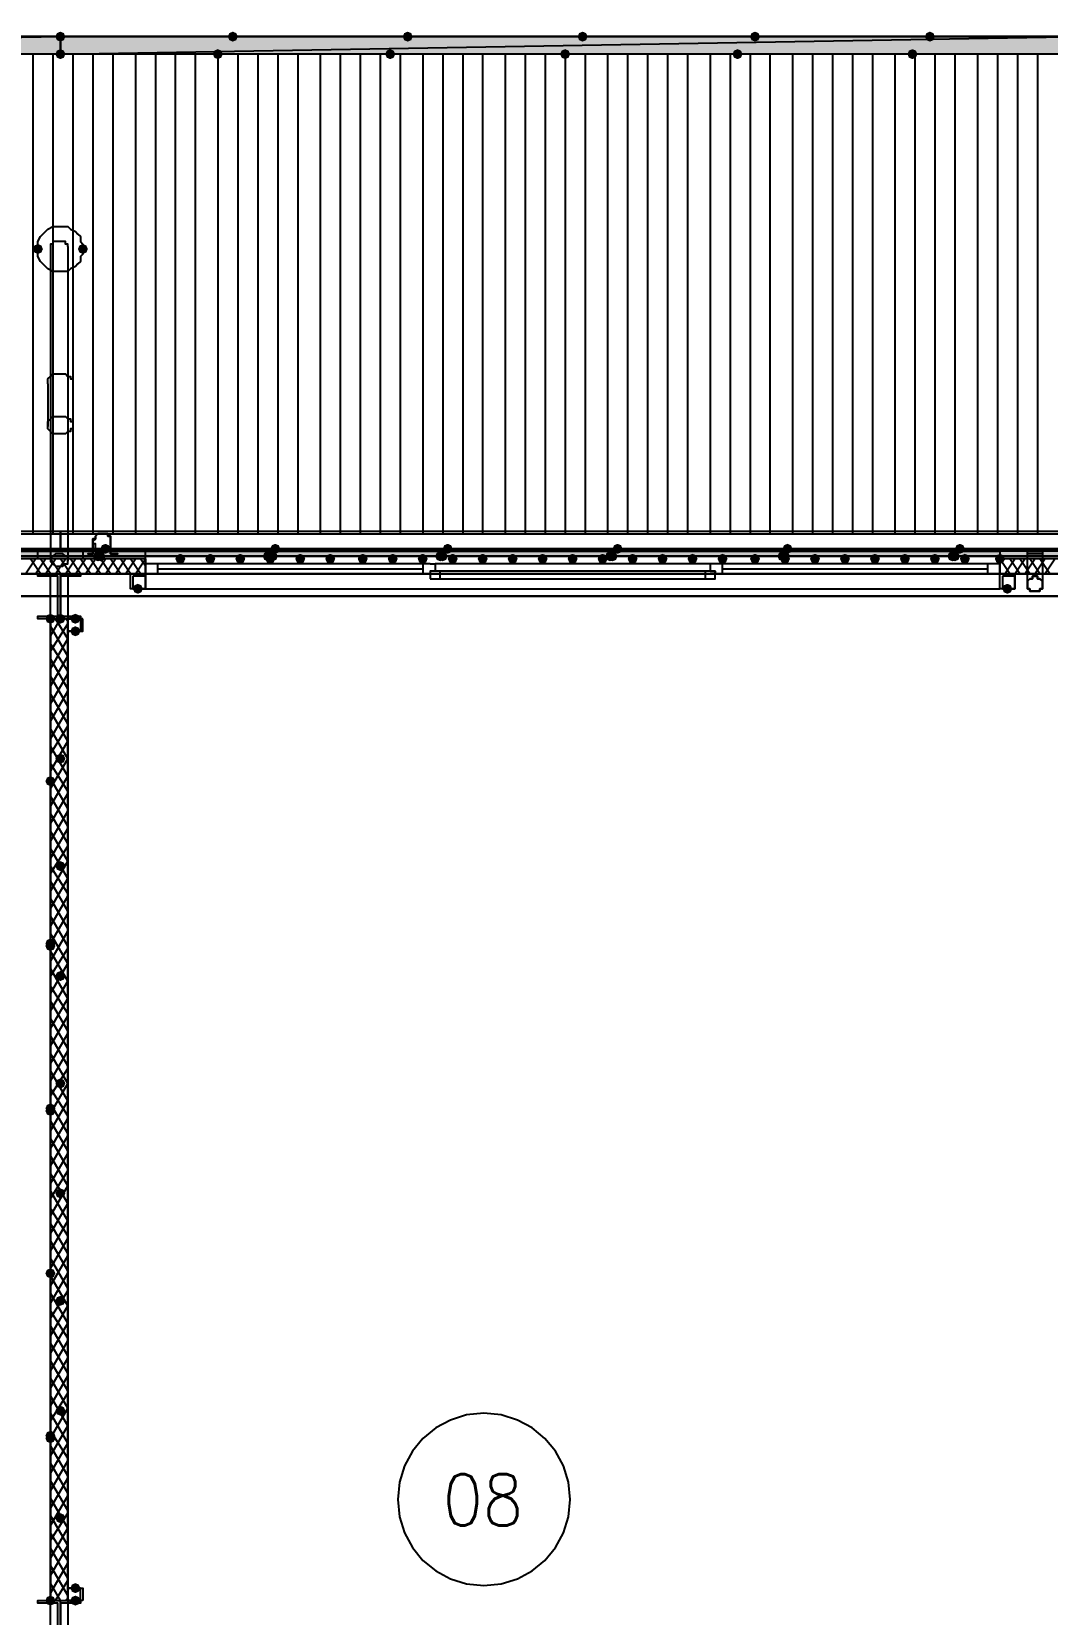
# Model space of a CAD drawing. Header units: millimetres. Extents: x 0 to 420, y 0 to 297.
# Drawn here: x 276.58 to 293.79, y 203.18 to 230 of the extents above; entities that cross this region are included whole.
import ezdxf

# ---------------------------------------------------------------- set-up
doc = ezdxf.new("R2010")
doc.units = ezdxf.units.MM
doc.layers.get('0').update_dxf_attribs({"linetype": 'CONTINUOUS'})
doc.styles.get("Standard").update_dxf_attribs({"font": 'STANDARD'})

msp = doc.modelspace()

# ---------------------------------------------------------------- hatches: boundary and pattern name
at = {"true_color": 0x000007}
h = msp.add_hatch(color=0, dxfattribs=at)
h.paths.add_polyline_path([(277.071667, 229.616), (259.672667, 229.616), (277.071667, 229.912333)], flags=0)
h.paths.add_polyline_path([(259.672667, 229.616), (277.071667, 229.912333), (259.672667, 229.912333)], flags=0)
at = {"true_color": 0x0000fe}
for points in [[(277.156333, 229.912333), (277.131463, 229.852537), (277.071667, 229.827667), (277.011871, 229.852537), (276.987, 229.912333), (277.011871, 229.972129), (277.071667, 229.997), (277.131462, 229.972129)], [(280.077333, 229.912333), (280.052462, 229.852537), (279.992667, 229.827667), (279.932871, 229.852537), (279.908, 229.912333), (279.932871, 229.972129), (279.992667, 229.997), (280.052462, 229.972129)], [(283.040667, 229.912333), (283.015796, 229.852537), (282.956, 229.827667), (282.896204, 229.852537), (282.871333, 229.912333), (282.896204, 229.972129), (282.956, 229.997), (283.015796, 229.972129)], [(286.004, 229.912333), (285.979129, 229.852537), (285.919333, 229.827667), (285.859537, 229.852537), (285.834667, 229.912333), (285.859537, 229.972129), (285.919333, 229.997), (285.979129, 229.972129)], [(288.925, 229.912333), (288.900129, 229.852537), (288.840333, 229.827667), (288.780538, 229.852537), (288.755667, 229.912333), (288.780537, 229.972129), (288.840333, 229.997), (288.900129, 229.972129)], [(291.888333, 229.912333), (291.863462, 229.852537), (291.803667, 229.827667), (291.743871, 229.852537), (291.719, 229.912333), (291.743871, 229.972129), (291.803667, 229.997), (291.863462, 229.972129)], [(277.156333, 229.616), (277.131463, 229.556204), (277.071667, 229.531333), (277.011871, 229.556204), (276.987, 229.616), (277.011871, 229.675796), (277.071667, 229.700667), (277.131462, 229.675796)], [(279.823333, 229.616), (279.798463, 229.556204), (279.738667, 229.531333), (279.678871, 229.556204), (279.654, 229.616), (279.678871, 229.675796), (279.738667, 229.700667), (279.798462, 229.675796)], [(282.744333, 229.616), (282.719462, 229.556204), (282.659667, 229.531333), (282.599871, 229.556204), (282.575, 229.616), (282.599871, 229.675796), (282.659667, 229.700667), (282.719462, 229.675796)], [(285.707667, 229.616), (285.682796, 229.556204), (285.623, 229.531333), (285.563204, 229.556204), (285.538333, 229.616), (285.563204, 229.675796), (285.623, 229.700667), (285.682796, 229.675796)], [(288.628667, 229.616), (288.603796, 229.556204), (288.544, 229.531333), (288.484204, 229.556204), (288.459333, 229.616), (288.484204, 229.675796), (288.544, 229.700667), (288.603796, 229.675796)], [(291.592, 229.616), (291.567129, 229.556204), (291.507333, 229.531333), (291.447538, 229.556204), (291.422667, 229.616), (291.447537, 229.675796), (291.507333, 229.700667), (291.567129, 229.675796)], [(277.918333, 221.234), (277.893462, 221.174204), (277.833667, 221.149333), (277.773871, 221.174204), (277.749, 221.234), (277.773871, 221.293796), (277.833667, 221.318667), (277.893462, 221.293796)], [(280.797, 221.234), (280.772129, 221.174204), (280.712333, 221.149333), (280.652537, 221.174204), (280.627667, 221.234), (280.652537, 221.293796), (280.712333, 221.318667), (280.772129, 221.293796)], [(283.718, 221.234), (283.693129, 221.174204), (283.633333, 221.149333), (283.573538, 221.174204), (283.548667, 221.234), (283.573537, 221.293796), (283.633333, 221.318667), (283.693129, 221.293796)], [(286.596667, 221.234), (286.571796, 221.174204), (286.512, 221.149333), (286.452204, 221.174204), (286.427333, 221.234), (286.452204, 221.293796), (286.512, 221.318667), (286.571796, 221.293796)], [(289.475333, 221.234), (289.450462, 221.174204), (289.390667, 221.149333), (289.330871, 221.174204), (289.306, 221.234), (289.330871, 221.293796), (289.390667, 221.318667), (289.450462, 221.293796)], [(292.396333, 221.234), (292.371463, 221.174204), (292.311667, 221.149333), (292.251871, 221.174204), (292.227, 221.234), (292.251871, 221.293796), (292.311667, 221.318667), (292.371462, 221.293796)], [(277.791333, 221.107), (277.766462, 221.047204), (277.706667, 221.022333), (277.646871, 221.047204), (277.622, 221.107), (277.646871, 221.166796), (277.706667, 221.191667), (277.766462, 221.166796)], [(277.833667, 221.107), (277.808796, 221.047204), (277.749, 221.022333), (277.689204, 221.047204), (277.664333, 221.107), (277.689204, 221.166796), (277.749, 221.191667), (277.808796, 221.166796)], [(277.833667, 221.107), (277.808796, 221.047204), (277.749, 221.022333), (277.689204, 221.047204), (277.664333, 221.107), (277.689204, 221.166796), (277.749, 221.191667), (277.808796, 221.166796)], [(280.67, 221.107), (280.645129, 221.047204), (280.585333, 221.022333), (280.525538, 221.047204), (280.500667, 221.107), (280.525537, 221.166796), (280.585333, 221.191667), (280.645129, 221.166796)], [(280.712333, 221.107), (280.687462, 221.047204), (280.627667, 221.022333), (280.567871, 221.047204), (280.543, 221.107), (280.567871, 221.166796), (280.627667, 221.191667), (280.687462, 221.166796)], [(280.754667, 221.107), (280.729796, 221.047204), (280.67, 221.022333), (280.610204, 221.047204), (280.585333, 221.107), (280.610204, 221.166796), (280.67, 221.191667), (280.729796, 221.166796)], [(283.591, 221.107), (283.566129, 221.047204), (283.506333, 221.022333), (283.446537, 221.047204), (283.421667, 221.107), (283.446537, 221.166796), (283.506333, 221.191667), (283.566129, 221.166796)], [(283.633333, 221.107), (283.608462, 221.047204), (283.548667, 221.022333), (283.488871, 221.047204), (283.464, 221.107), (283.488871, 221.166796), (283.548667, 221.191667), (283.608462, 221.166796)], [(283.633333, 221.107), (283.608462, 221.047204), (283.548667, 221.022333), (283.488871, 221.047204), (283.464, 221.107), (283.488871, 221.166796), (283.548667, 221.191667), (283.608462, 221.166796)], [(286.469667, 221.107), (286.444796, 221.047204), (286.385, 221.022333), (286.325204, 221.047204), (286.300333, 221.107), (286.325204, 221.166796), (286.385, 221.191667), (286.444796, 221.166796)], [(286.512, 221.107), (286.487129, 221.047204), (286.427333, 221.022333), (286.367538, 221.047204), (286.342667, 221.107), (286.367537, 221.166796), (286.427333, 221.191667), (286.487129, 221.166796)], [(286.512, 221.107), (286.487129, 221.047204), (286.427333, 221.022333), (286.367538, 221.047204), (286.342667, 221.107), (286.367537, 221.166796), (286.427333, 221.191667), (286.487129, 221.166796)], [(289.390667, 221.107), (289.365796, 221.047204), (289.306, 221.022333), (289.246204, 221.047204), (289.221333, 221.107), (289.246204, 221.166796), (289.306, 221.191667), (289.365796, 221.166796)], [(289.433, 221.107), (289.408129, 221.047204), (289.348333, 221.022333), (289.288537, 221.047204), (289.263667, 221.107), (289.288537, 221.166796), (289.348333, 221.191667), (289.408129, 221.166796)], [(289.433, 221.107), (289.408129, 221.047204), (289.348333, 221.022333), (289.288537, 221.047204), (289.263667, 221.107), (289.288537, 221.166796), (289.348333, 221.191667), (289.408129, 221.166796)], [(292.269333, 221.107), (292.244462, 221.047204), (292.184667, 221.022333), (292.124871, 221.047204), (292.1, 221.107), (292.124871, 221.166796), (292.184667, 221.191667), (292.244462, 221.166796)], [(292.311667, 221.107), (292.286796, 221.047204), (292.227, 221.022333), (292.167204, 221.047204), (292.142333, 221.107), (292.167204, 221.166796), (292.227, 221.191667), (292.286796, 221.166796)], [(292.311667, 221.107), (292.286796, 221.047204), (292.227, 221.022333), (292.167204, 221.047204), (292.142333, 221.107), (292.167204, 221.166796), (292.227, 221.191667), (292.286796, 221.166796)], [(276.987, 220.048667), (276.962129, 219.988871), (276.902333, 219.964), (276.842538, 219.988871), (276.817667, 220.048667), (276.842537, 220.108462), (276.902333, 220.133333), (276.962129, 220.108463)], [(276.987, 217.297), (276.962129, 217.237204), (276.902333, 217.212333), (276.842538, 217.237204), (276.817667, 217.297), (276.842537, 217.356796), (276.902333, 217.381667), (276.962129, 217.356796)], [(276.987, 217.297), (276.962129, 217.237204), (276.902333, 217.212333), (276.842538, 217.237204), (276.817667, 217.297), (276.842537, 217.356796), (276.902333, 217.381667), (276.962129, 217.356796)], [(276.987, 214.545333), (276.962129, 214.485537), (276.902333, 214.460667), (276.842538, 214.485537), (276.817667, 214.545333), (276.842537, 214.605129), (276.902333, 214.63), (276.962129, 214.605129)], [(276.987, 214.503), (276.962129, 214.443204), (276.902333, 214.418333), (276.842538, 214.443204), (276.817667, 214.503), (276.842537, 214.562796), (276.902333, 214.587667), (276.962129, 214.562796)], [(276.987, 211.751333), (276.962129, 211.691537), (276.902333, 211.666667), (276.842538, 211.691537), (276.817667, 211.751333), (276.842537, 211.811129), (276.902333, 211.836), (276.962129, 211.811129)], [(276.987, 211.709), (276.962129, 211.649204), (276.902333, 211.624333), (276.842538, 211.649204), (276.817667, 211.709), (276.842537, 211.768796), (276.902333, 211.793667), (276.962129, 211.768796)], [(276.987, 208.957333), (276.962129, 208.897537), (276.902333, 208.872667), (276.842538, 208.897537), (276.817667, 208.957333), (276.842537, 209.017129), (276.902333, 209.042), (276.962129, 209.017129)], [(276.987, 208.957333), (276.962129, 208.897537), (276.902333, 208.872667), (276.842538, 208.897537), (276.817667, 208.957333), (276.842537, 209.017129), (276.902333, 209.042), (276.962129, 209.017129)], [(276.987, 206.205667), (276.962129, 206.145871), (276.902333, 206.121), (276.842538, 206.145871), (276.817667, 206.205667), (276.842537, 206.265462), (276.902333, 206.290333), (276.962129, 206.265463)], [(276.987, 206.163333), (276.962129, 206.103537), (276.902333, 206.078667), (276.842538, 206.103537), (276.817667, 206.163333), (276.842537, 206.223129), (276.902333, 206.248), (276.962129, 206.223129)], [(276.987, 203.411667), (276.962129, 203.351871), (276.902333, 203.327), (276.842538, 203.351871), (276.817667, 203.411667), (276.842537, 203.471462), (276.902333, 203.496333), (276.962129, 203.471463)], [(276.987, 203.411667), (276.962129, 203.351871), (276.902333, 203.327), (276.842538, 203.351871), (276.817667, 203.411667), (276.842537, 203.471462), (276.902333, 203.496333), (276.962129, 203.471463)]]:
    msp.add_hatch(color=0, dxfattribs=at).paths.add_polyline_path(points, flags=0)
at = {"true_color": 0x000007}
h = msp.add_hatch(color=0, dxfattribs=at)
h.paths.add_polyline_path([(294.428333, 229.616), (277.071667, 229.616), (294.428333, 229.912333)], flags=0)
h.paths.add_polyline_path([(277.071667, 229.616), (294.428333, 229.912333), (277.071667, 229.912333)], flags=0)
for points in [[(276.775333, 226.314), (276.750463, 226.254204), (276.690667, 226.229333), (276.630871, 226.254204), (276.606, 226.314), (276.630871, 226.373796), (276.690667, 226.398667), (276.750462, 226.373796)], [(277.537333, 226.314), (277.512462, 226.254204), (277.452667, 226.229333), (277.392871, 226.254204), (277.368, 226.314), (277.392871, 226.373796), (277.452667, 226.398667), (277.512462, 226.373796)], [(279.188333, 221.064667), (279.163462, 221.004871), (279.103667, 220.98), (279.043871, 221.004871), (279.019, 221.064667), (279.043871, 221.124462), (279.103667, 221.149333), (279.163462, 221.124463)], [(279.696333, 221.064667), (279.671462, 221.004871), (279.611667, 220.98), (279.551871, 221.004871), (279.527, 221.064667), (279.551871, 221.124462), (279.611667, 221.149333), (279.671462, 221.124463)], [(280.204333, 221.064667), (280.179463, 221.004871), (280.119667, 220.98), (280.059871, 221.004871), (280.035, 221.064667), (280.059871, 221.124462), (280.119667, 221.149333), (280.179462, 221.124463)], [(280.712333, 221.064667), (280.687462, 221.004871), (280.627667, 220.98), (280.567871, 221.004871), (280.543, 221.064667), (280.567871, 221.124462), (280.627667, 221.149333), (280.687462, 221.124463)], [(281.220333, 221.064667), (281.195462, 221.004871), (281.135667, 220.98), (281.075871, 221.004871), (281.051, 221.064667), (281.075871, 221.124462), (281.135667, 221.149333), (281.195462, 221.124463)], [(281.728333, 221.064667), (281.703463, 221.004871), (281.643667, 220.98), (281.583871, 221.004871), (281.559, 221.064667), (281.583871, 221.124462), (281.643667, 221.149333), (281.703462, 221.124463)], [(282.278667, 221.064667), (282.253796, 221.004871), (282.194, 220.98), (282.134204, 221.004871), (282.109333, 221.064667), (282.134204, 221.124462), (282.194, 221.149333), (282.253796, 221.124463)], [(282.786667, 221.064667), (282.761796, 221.004871), (282.702, 220.98), (282.642204, 221.004871), (282.617333, 221.064667), (282.642204, 221.124462), (282.702, 221.149333), (282.761796, 221.124463)], [(283.294667, 221.064667), (283.269796, 221.004871), (283.21, 220.98), (283.150204, 221.004871), (283.125333, 221.064667), (283.150204, 221.124462), (283.21, 221.149333), (283.269796, 221.124463)], [(283.802667, 221.064667), (283.777796, 221.004871), (283.718, 220.98), (283.658204, 221.004871), (283.633333, 221.064667), (283.658204, 221.124462), (283.718, 221.149333), (283.777796, 221.124463)], [(284.310667, 221.064667), (284.285796, 221.004871), (284.226, 220.98), (284.166204, 221.004871), (284.141333, 221.064667), (284.166204, 221.124462), (284.226, 221.149333), (284.285796, 221.124463)], [(284.818667, 221.064667), (284.793796, 221.004871), (284.734, 220.98), (284.674204, 221.004871), (284.649333, 221.064667), (284.674204, 221.124462), (284.734, 221.149333), (284.793796, 221.124463)], [(285.326667, 221.064667), (285.301796, 221.004871), (285.242, 220.98), (285.182204, 221.004871), (285.157333, 221.064667), (285.182204, 221.124462), (285.242, 221.149333), (285.301796, 221.124463)], [(285.834667, 221.064667), (285.809796, 221.004871), (285.75, 220.98), (285.690204, 221.004871), (285.665333, 221.064667), (285.690204, 221.124462), (285.75, 221.149333), (285.809796, 221.124463)], [(286.342667, 221.064667), (286.317796, 221.004871), (286.258, 220.98), (286.198204, 221.004871), (286.173333, 221.064667), (286.198204, 221.124462), (286.258, 221.149333), (286.317796, 221.124463)], [(286.850667, 221.064667), (286.825796, 221.004871), (286.766, 220.98), (286.706204, 221.004871), (286.681333, 221.064667), (286.706204, 221.124462), (286.766, 221.149333), (286.825796, 221.124463)], [(287.358667, 221.064667), (287.333796, 221.004871), (287.274, 220.98), (287.214204, 221.004871), (287.189333, 221.064667), (287.214204, 221.124462), (287.274, 221.149333), (287.333796, 221.124463)], [(287.866667, 221.064667), (287.841796, 221.004871), (287.782, 220.98), (287.722204, 221.004871), (287.697333, 221.064667), (287.722204, 221.124462), (287.782, 221.149333), (287.841796, 221.124463)], [(288.374667, 221.064667), (288.349796, 221.004871), (288.29, 220.98), (288.230204, 221.004871), (288.205333, 221.064667), (288.230204, 221.124462), (288.29, 221.149333), (288.349796, 221.124463)], [(288.925, 221.064667), (288.900129, 221.004871), (288.840333, 220.98), (288.780538, 221.004871), (288.755667, 221.064667), (288.780537, 221.124462), (288.840333, 221.149333), (288.900129, 221.124463)], [(289.433, 221.064667), (289.408129, 221.004871), (289.348333, 220.98), (289.288537, 221.004871), (289.263667, 221.064667), (289.288537, 221.124462), (289.348333, 221.149333), (289.408129, 221.124463)], [(289.941, 221.064667), (289.916129, 221.004871), (289.856333, 220.98), (289.796538, 221.004871), (289.771667, 221.064667), (289.796537, 221.124462), (289.856333, 221.149333), (289.916129, 221.124463)], [(290.449, 221.064667), (290.424129, 221.004871), (290.364333, 220.98), (290.304537, 221.004871), (290.279667, 221.064667), (290.304537, 221.124462), (290.364333, 221.149333), (290.424129, 221.124463)], [(290.957, 221.064667), (290.932129, 221.004871), (290.872333, 220.98), (290.812538, 221.004871), (290.787667, 221.064667), (290.812537, 221.124462), (290.872333, 221.149333), (290.932129, 221.124463)], [(291.465, 221.064667), (291.440129, 221.004871), (291.380333, 220.98), (291.320538, 221.004871), (291.295667, 221.064667), (291.320537, 221.124462), (291.380333, 221.149333), (291.440129, 221.124463)], [(291.973, 221.064667), (291.948129, 221.004871), (291.888333, 220.98), (291.828538, 221.004871), (291.803667, 221.064667), (291.828537, 221.124462), (291.888333, 221.149333), (291.948129, 221.124463)], [(292.481, 221.064667), (292.456129, 221.004871), (292.396333, 220.98), (292.336537, 221.004871), (292.311667, 221.064667), (292.336537, 221.124462), (292.396333, 221.149333), (292.456129, 221.124463)], [(293.073667, 221.064667), (293.048796, 221.004871), (292.989, 220.98), (292.929204, 221.004871), (292.904333, 221.064667), (292.929204, 221.124462), (292.989, 221.149333), (293.048796, 221.124463)], [(278.468667, 220.556667), (278.443796, 220.496871), (278.384, 220.472), (278.324204, 220.496871), (278.299333, 220.556667), (278.324204, 220.616462), (278.384, 220.641333), (278.443796, 220.616463)], [(293.200667, 220.556667), (293.175796, 220.496871), (293.116, 220.472), (293.056204, 220.496871), (293.031333, 220.556667), (293.056204, 220.616462), (293.116, 220.641333), (293.175796, 220.616463)], [(276.987, 220.048667), (276.962129, 219.988871), (276.902333, 219.964), (276.842538, 219.988871), (276.817667, 220.048667), (276.842537, 220.108462), (276.902333, 220.133333), (276.962129, 220.108463)], [(277.156333, 220.048667), (277.131463, 219.988871), (277.071667, 219.964), (277.011871, 219.988871), (276.987, 220.048667), (277.011871, 220.108462), (277.071667, 220.133333), (277.131462, 220.108463)], [(277.410333, 220.048667), (277.385463, 219.988871), (277.325667, 219.964), (277.265871, 219.988871), (277.241, 220.048667), (277.265871, 220.108462), (277.325667, 220.133333), (277.385462, 220.108463)], [(277.410333, 219.837), (277.385463, 219.777204), (277.325667, 219.752333), (277.265871, 219.777204), (277.241, 219.837), (277.265871, 219.896796), (277.325667, 219.921667), (277.385462, 219.896796)], [(277.156333, 217.678), (277.131463, 217.618204), (277.071667, 217.593333), (277.011871, 217.618204), (276.987, 217.678), (277.011871, 217.737796), (277.071667, 217.762667), (277.131462, 217.737796)], [(277.156333, 215.857667), (277.131463, 215.797871), (277.071667, 215.773), (277.011871, 215.797871), (276.987, 215.857667), (277.011871, 215.917462), (277.071667, 215.942333), (277.131462, 215.917463)], [(277.156333, 213.995), (277.131463, 213.935204), (277.071667, 213.910333), (277.011871, 213.935204), (276.987, 213.995), (277.011871, 214.054796), (277.071667, 214.079667), (277.131462, 214.054796)], [(277.156333, 212.174667), (277.131463, 212.114871), (277.071667, 212.09), (277.011871, 212.114871), (276.987, 212.174667), (277.011871, 212.234462), (277.071667, 212.259333), (277.131462, 212.234463)], [(277.156333, 210.312), (277.131463, 210.252204), (277.071667, 210.227333), (277.011871, 210.252204), (276.987, 210.312), (277.011871, 210.371796), (277.071667, 210.396667), (277.131462, 210.371796)], [(277.156333, 208.491667), (277.131463, 208.431871), (277.071667, 208.407), (277.011871, 208.431871), (276.987, 208.491667), (277.011871, 208.551462), (277.071667, 208.576333), (277.131462, 208.551463)], [(277.156333, 206.629), (277.131463, 206.569204), (277.071667, 206.544333), (277.011871, 206.569204), (276.987, 206.629), (277.011871, 206.688796), (277.071667, 206.713667), (277.131462, 206.688796)], [(277.156333, 204.808667), (277.131463, 204.748871), (277.071667, 204.724), (277.011871, 204.748871), (276.987, 204.808667), (277.011871, 204.868462), (277.071667, 204.893333), (277.131462, 204.868463)], [(277.410333, 203.623333), (277.385463, 203.563538), (277.325667, 203.538667), (277.265871, 203.563538), (277.241, 203.623333), (277.265871, 203.683129), (277.325667, 203.708), (277.385462, 203.683129)], [(276.987, 203.411667), (276.962129, 203.351871), (276.902333, 203.327), (276.842538, 203.351871), (276.817667, 203.411667), (276.842537, 203.471462), (276.902333, 203.496333), (276.962129, 203.471463)], [(277.410333, 203.411667), (277.385463, 203.351871), (277.325667, 203.327), (277.265871, 203.351871), (277.241, 203.411667), (277.265871, 203.471462), (277.325667, 203.496333), (277.385462, 203.471463)]]:
    msp.add_hatch(color=0, dxfattribs=at).paths.add_polyline_path(points, flags=0)
h = msp.add_hatch(color=0, dxfattribs=at)
h.paths.add_polyline_path([(119.972667, 221.234), (381.973667, 221.234), (119.972667, 221.107)], flags=0)
h.paths.add_polyline_path([(381.973667, 221.234), (119.972667, 221.107), (381.973667, 221.107)], flags=0)
h = msp.add_hatch(color=0, dxfattribs=at)
h.paths.add_polyline_path([(276.902333, 220.048667), (276.902333, 203.411667)], flags=0)
h.paths.add_polyline_path([(276.902333, 203.411667), (276.902333, 220.048667)], flags=0)

# ---------------------------------------------------------------- linework, layer by layer
at = {"color": 0, "true_color": 0x000007}
for points in [[(294.428333, 229.912333), (294.428333, 229.616), (277.071667, 229.616), (277.071667, 229.912333), (277.071667, 229.616), (259.672667, 229.616), (259.672667, 229.912333), (259.672667, 229.616), (242.273667, 229.616), (242.273667, 229.912333), (242.273667, 229.616), (224.874667, 229.616), (224.874667, 229.912333), (207.518, 229.912333), (207.518, 229.616), (224.874667, 229.616), (224.874667, 229.912333), (242.273667, 229.912333), (259.672667, 229.912333), (277.071667, 229.912333)], [(277.071667, 229.616), (259.672667, 229.616), (277.071667, 229.912333)], [(259.672667, 229.616), (277.071667, 229.912333), (259.672667, 229.912333)], [(294.428333, 229.616), (277.071667, 229.616), (294.428333, 229.912333)], [(277.071667, 229.616), (294.428333, 229.912333), (277.071667, 229.912333)], [(288.247667, 229.912333), (283.718, 229.912333)], [(381.973667, 229.065667), (381.973667, 229.616), (119.972667, 229.616), (119.972667, 229.065667), (119.972667, 222.080667), (119.972667, 221.488), (381.973667, 221.488), (381.973667, 222.080667)], [(277.114, 225.933), (277.071667, 225.933), (276.987, 225.933), (276.944667, 225.933), (276.86, 225.975333), (276.817667, 226.017667), (276.775333, 226.06), (276.733, 226.102333), (276.690667, 226.187), (276.690667, 226.229333), (276.690667, 226.314), (276.690667, 226.398667), (276.690667, 226.441), (276.733, 226.525667), (276.775333, 226.568), (276.817667, 226.610333), (276.86, 226.652667), (276.944667, 226.695), (276.987, 226.695), (277.071667, 226.695), (277.114, 226.695), (277.198667, 226.695), (277.241, 226.652667), (277.325667, 226.610333), (277.368, 226.568), (277.410333, 226.525667), (277.410333, 226.441), (277.452667, 226.398667), (277.452667, 226.314), (277.452667, 226.229333), (277.410333, 226.187), (277.410333, 226.102333), (277.368, 226.06), (277.325667, 226.017667), (277.241, 225.975333), (277.198667, 225.933)], [(277.114, 223.181333), (277.071667, 223.181333), (277.029333, 223.181333), (276.987, 223.181333), (276.944667, 223.181333), (276.902333, 223.223667), (276.86, 223.266), (276.86, 223.308333), (276.86, 223.350667), (276.86, 223.393), (276.902333, 223.435333), (276.944667, 223.477667), (276.987, 223.477667), (277.029333, 223.477667), (277.071667, 223.477667), (277.114, 223.477667), (277.156333, 223.477667), (277.198667, 223.435333), (277.241, 223.435333), (277.241, 223.393), (277.283333, 223.393), (277.283333, 223.350667), (277.283333, 223.308333), (277.283333, 223.266), (277.241, 223.266), (277.241, 223.223667), (277.198667, 223.223667), (277.156333, 223.181333)], [(277.071667, 221.191667), (259.672667, 221.191667), (259.672667, 221.530333), (277.071667, 221.530333)], [(294.470667, 221.191667), (277.071667, 221.191667), (277.071667, 221.530333), (294.470667, 221.530333)], [(277.537333, 221.149333), (277.622, 221.149333), (277.622, 221.361), (277.622, 221.403333), (277.664333, 221.403333), (277.664333, 221.445667), (277.706667, 221.488), (277.749, 221.488), (277.791333, 221.488), (277.833667, 221.488), (277.876, 221.488), (277.876, 221.445667), (277.918333, 221.445667), (277.918333, 221.403333), (277.918333, 221.361), (277.918333, 221.149333), (278.045333, 221.149333), (277.918333, 221.149333), (277.918333, 221.361), (277.918333, 221.403333), (277.918333, 221.445667), (277.876, 221.445667), (277.876, 221.488), (277.833667, 221.488), (277.791333, 221.488), (277.749, 221.488), (277.706667, 221.488), (277.664333, 221.445667), (277.664333, 221.403333), (277.622, 221.361), (277.622, 221.149333), (277.537333, 221.149333), (277.622, 221.149333), (277.622, 221.361), (277.622, 221.403333), (277.664333, 221.403333), (277.664333, 221.445667), (277.706667, 221.488), (277.749, 221.488), (277.791333, 221.488), (277.833667, 221.488), (277.876, 221.488), (277.876, 221.445667), (277.918333, 221.445667), (277.918333, 221.403333), (277.918333, 221.361), (277.918333, 221.149333), (278.045333, 221.149333), (277.918333, 221.149333), (277.918333, 221.361), (277.918333, 221.403333), (277.918333, 221.445667), (277.876, 221.445667), (277.876, 221.488), (277.833667, 221.488), (277.791333, 221.488), (277.749, 221.488), (277.706667, 221.488), (277.664333, 221.445667), (277.664333, 221.403333), (277.622, 221.361), (277.622, 221.149333), (277.537333, 221.149333), (277.622, 221.149333), (277.622, 221.361), (277.664333, 221.403333), (277.664333, 221.445667), (277.706667, 221.488), (277.749, 221.488), (277.791333, 221.488), (277.833667, 221.488), (277.876, 221.488), (277.876, 221.445667), (277.918333, 221.445667), (277.918333, 221.403333), (277.918333, 221.361), (277.918333, 221.149333), (278.045333, 221.149333), (277.918333, 221.149333), (277.918333, 221.361), (277.918333, 221.403333), (277.918333, 221.445667), (277.876, 221.445667), (277.876, 221.488), (277.833667, 221.488), (277.791333, 221.488), (277.749, 221.488), (277.706667, 221.488), (277.664333, 221.445667), (277.664333, 221.403333), (277.622, 221.403333), (277.622, 221.361), (277.622, 221.149333)], [(277.918333, 221.361), (277.918333, 221.318667), (277.918333, 221.276333), (277.876, 221.234), (277.833667, 221.234), (277.833667, 221.191667), (277.791333, 221.191667), (277.749, 221.191667), (277.706667, 221.234), (277.664333, 221.234), (277.664333, 221.276333), (277.664333, 221.318667), (277.622, 221.318667), (277.622, 221.361), (277.664333, 221.403333), (277.664333, 221.445667), (277.706667, 221.488), (277.749, 221.488), (277.791333, 221.488), (277.833667, 221.488), (277.876, 221.488), (277.876, 221.445667), (277.918333, 221.445667), (277.918333, 221.403333)], [(277.622, 221.361), (277.664333, 221.403333), (277.664333, 221.445667), (277.706667, 221.488), (277.749, 221.488), (277.791333, 221.488), (277.833667, 221.488), (277.876, 221.488), (277.876, 221.445667), (277.918333, 221.445667), (277.918333, 221.403333), (277.918333, 221.361), (277.918333, 221.318667), (277.918333, 221.276333), (277.876, 221.234), (277.833667, 221.234), (277.833667, 221.191667), (277.791333, 221.191667), (277.749, 221.191667), (277.706667, 221.234), (277.664333, 221.234), (277.664333, 221.276333), (277.664333, 221.318667), (277.622, 221.318667)], [(119.972667, 221.234), (381.973667, 221.234), (119.972667, 221.107)], [(381.973667, 221.234), (119.972667, 221.107), (381.973667, 221.107)], [(119.972667, 221.234), (119.972667, 221.107), (381.973667, 221.107), (381.973667, 221.234)], [(277.071667, 220.937667), (277.114, 220.937667), (277.156333, 220.98), (277.198667, 220.98), (277.198667, 221.022333), (277.198667, 221.064667), (277.198667, 221.107), (277.156333, 221.107), (277.114, 221.149333), (277.071667, 221.149333), (277.029333, 221.149333), (276.987, 221.149333), (276.944667, 221.107), (276.902333, 221.064667), (276.902333, 221.022333), (276.944667, 220.98), (276.987, 220.937667), (277.029333, 220.937667)], [(293.454667, 221.191667), (293.497, 221.191667), (293.539333, 221.191667), (293.581667, 221.191667), (293.624, 221.191667), (293.666333, 221.191667), (293.708667, 221.191667), (293.708667, 221.149333), (293.666333, 221.149333), (293.624, 221.149333), (293.581667, 221.149333), (293.539333, 221.149333), (293.497, 221.149333), (293.454667, 221.149333)], [(393.361333, 220.810667), (259.291667, 220.810667), (259.291667, 189.780333), (242.612333, 189.780333), (242.612333, 220.810667), (108.585, 220.810667), (108.585, 104.14), (242.654667, 104.14), (242.654667, 135.128), (259.291667, 135.128), (259.291667, 104.14), (393.361333, 104.14)], [(277.410333, 220.048667), (276.690667, 220.048667), (276.690667, 220.091), (277.029333, 220.091), (277.029333, 220.768333), (276.690667, 220.768333), (276.690667, 220.810667), (277.410333, 220.810667), (277.410333, 220.768333), (277.071667, 220.768333), (277.071667, 220.091), (277.410333, 220.091)], [(278.257, 220.810667), (278.511, 220.810667), (278.511, 220.556667), (278.257, 220.556667)], [(278.299333, 220.768333), (278.299333, 220.556667), (278.511, 220.556667), (278.511, 220.768333)], [(278.511, 220.810667), (278.511, 220.98)], [(283.337, 220.726), (283.506333, 220.726), (283.506333, 220.853), (283.337, 220.853)], [(288.163, 220.853), (287.993667, 220.853), (287.993667, 220.726), (288.163, 220.726)], [(292.989, 220.810667), (292.989, 220.98)], [(292.989, 220.810667), (293.243, 220.810667), (293.243, 220.556667), (292.989, 220.556667)], [(293.031333, 220.768333), (293.031333, 220.556667), (293.243, 220.556667), (293.243, 220.768333)], [(293.454667, 220.641333), (293.454667, 220.599), (293.454667, 220.556667), (293.497, 220.556667), (293.497, 220.514333), (293.539333, 220.514333), (293.581667, 220.514333), (293.624, 220.514333), (293.666333, 220.514333), (293.666333, 220.556667), (293.708667, 220.556667), (293.708667, 220.599), (293.708667, 220.641333), (293.708667, 220.683667), (293.666333, 220.726), (293.624, 220.726), (293.624, 220.768333), (293.581667, 220.768333), (293.539333, 220.768333), (293.539333, 220.726), (293.497, 220.726), (293.454667, 220.683667), (293.454667, 220.641333), (293.454667, 220.683667), (293.497, 220.726), (293.539333, 220.726), (293.539333, 220.768333), (293.581667, 220.768333), (293.624, 220.768333), (293.624, 220.726), (293.666333, 220.726), (293.708667, 220.683667), (293.708667, 220.641333), (293.708667, 220.599), (293.708667, 220.556667), (293.666333, 220.556667), (293.666333, 220.514333), (293.624, 220.514333), (293.581667, 220.514333), (293.539333, 220.514333), (293.497, 220.514333), (293.497, 220.556667), (293.454667, 220.556667), (293.454667, 220.599)], [(293.708667, 220.641333), (293.708667, 220.599), (293.708667, 220.556667), (293.666333, 220.556667), (293.666333, 220.514333), (293.624, 220.514333), (293.581667, 220.514333), (293.539333, 220.514333), (293.497, 220.514333), (293.497, 220.556667), (293.454667, 220.556667), (293.454667, 220.599), (293.454667, 220.641333), (293.454667, 220.683667), (293.497, 220.726), (293.539333, 220.726), (293.539333, 220.768333), (293.581667, 220.768333), (293.624, 220.768333), (293.624, 220.726), (293.666333, 220.726), (293.708667, 220.683667)], [(242.612333, 220.429667), (242.612333, 189.780333), (259.291667, 189.780333), (259.291667, 220.429667), (393.022667, 220.429667), (393.022667, 104.478667), (259.291667, 104.478667), (259.291667, 135.128), (242.654667, 135.128), (242.654667, 104.478667), (108.923667, 104.478667), (108.923667, 220.429667)], [(276.902333, 220.048667), (276.902333, 203.411667)], [(276.902333, 203.411667), (276.902333, 220.048667)], [(277.198667, 203.411667), (277.198667, 220.048667), (276.902333, 220.048667), (276.902333, 203.411667)], [(276.902333, 220.048667), (276.902333, 203.411667)], [(276.902333, 220.048667), (276.902333, 203.411667)], [(277.452667, 220.048667), (277.198667, 220.048667), (277.198667, 219.837), (277.452667, 219.837)], [(277.410333, 220.048667), (277.410333, 219.837), (277.198667, 219.837), (277.198667, 220.048667)], [(277.452667, 203.411667), (277.198667, 203.411667), (277.198667, 203.623333), (277.452667, 203.623333)], [(277.410333, 203.411667), (277.410333, 203.623333), (277.198667, 203.623333), (277.198667, 203.411667)], [(277.410333, 202.692), (276.690667, 202.692), (276.690667, 202.734333), (277.029333, 202.734333), (277.029333, 203.369333), (276.690667, 203.369333), (276.690667, 203.411667), (277.410333, 203.411667), (277.410333, 203.369333), (277.071667, 203.369333), (277.071667, 202.734333), (277.410333, 202.734333)]]:
    msp.add_lwpolyline(points, close=True, dxfattribs=at)
for points in [[(277.071667, 229.912333), (259.672667, 229.912333)], [(294.428333, 229.912333), (277.071667, 229.912333)], [(283.718, 229.912333), (288.247667, 229.912333)], [(276.690667, 226.314), (276.690667, 226.398667), (276.690667, 226.441), (276.733, 226.525667), (276.775333, 226.568), (276.817667, 226.610333), (276.86, 226.652667), (276.944667, 226.695), (276.987, 226.695), (277.071667, 226.695), (277.114, 226.695), (277.198667, 226.695), (277.241, 226.652667), (277.325667, 226.610333), (277.368, 226.568), (277.410333, 226.525667), (277.410333, 226.441), (277.452667, 226.398667), (277.452667, 226.314)], [(277.198667, 226.356333), (277.198667, 226.398667), (277.156333, 226.398667), (277.156333, 226.441), (277.114, 226.441), (277.071667, 226.441), (277.029333, 226.441), (276.987, 226.441), (276.944667, 226.441), (276.944667, 226.398667), (276.902333, 226.398667), (276.902333, 226.356333)], [(276.902333, 226.356333), (276.902333, 221.022333)], [(277.198667, 226.356333), (277.198667, 221.022333)], [(276.86, 224.028), (276.86, 224.070333), (276.86, 224.112667), (276.902333, 224.155), (276.944667, 224.197333), (276.987, 224.197333), (277.029333, 224.197333), (277.071667, 224.197333), (277.114, 224.197333), (277.156333, 224.197333), (277.198667, 224.155), (277.241, 224.155), (277.241, 224.112667), (277.283333, 224.112667), (277.283333, 224.070333), (277.283333, 224.028)], [(276.86, 224.028), (276.86, 223.308333)], [(277.283333, 224.028), (277.283333, 223.308333)], [(119.972667, 221.107), (381.973667, 221.107), (119.972667, 221.107), (381.973667, 221.107)], [(119.972667, 221.107), (381.973667, 221.107)], [(119.972667, 221.107), (381.973667, 221.107)], [(278.511, 221.064667), (275.59, 221.064667)], [(276.479, 220.810667), (276.648333, 221.064667)], [(276.733, 220.810667), (276.563667, 221.064667)], [(276.648333, 220.810667), (276.817667, 221.064667)], [(277.452667, 221.191667), (277.410333, 221.191667), (277.368, 221.191667), (277.325667, 221.191667), (277.241, 221.191667), (277.198667, 221.191667), (277.114, 221.191667), (277.071667, 221.191667), (276.987, 221.191667), (276.944667, 221.191667), (276.86, 221.191667), (276.817667, 221.191667), (276.775333, 221.191667), (276.733, 221.191667), (276.690667, 221.191667)], [(277.452667, 221.191667), (277.452667, 221.064667), (277.410333, 221.064667), (277.368, 221.064667), (277.325667, 221.064667), (277.241, 221.064667), (277.198667, 221.064667), (277.114, 221.064667), (277.071667, 221.064667), (276.987, 221.064667), (276.944667, 221.064667), (276.86, 221.064667), (276.817667, 221.064667), (276.775333, 221.064667), (276.733, 221.064667), (276.690667, 221.064667), (276.690667, 221.191667)], [(276.902333, 220.810667), (276.733, 221.064667)], [(276.817667, 220.810667), (276.987, 221.064667)], [(277.071667, 220.810667), (276.902333, 221.064667)], [(276.987, 220.810667), (277.156333, 221.064667)], [(277.241, 220.810667), (277.071667, 221.064667)], [(277.156333, 220.810667), (277.325667, 221.064667)], [(277.410333, 220.810667), (277.241, 221.064667)], [(277.325667, 220.810667), (277.495, 221.064667)], [(277.579667, 220.810667), (277.410333, 221.064667)], [(277.495, 220.810667), (277.664333, 221.064667)], [(277.749, 220.810667), (277.579667, 221.064667)], [(277.664333, 220.810667), (277.833667, 221.064667)], [(277.918333, 220.810667), (277.749, 221.064667)], [(277.833667, 220.810667), (278.003, 221.064667)], [(278.087667, 220.810667), (277.918333, 221.064667)], [(278.003, 220.810667), (278.172333, 221.064667)], [(278.257, 220.810667), (278.087667, 221.064667)], [(278.172333, 220.810667), (278.341667, 221.064667)], [(278.426333, 220.810667), (278.257, 221.064667)], [(278.341667, 220.810667), (278.511, 221.064667)], [(278.511, 220.937667), (278.426333, 221.064667)], [(278.511, 221.064667), (278.511, 221.191667), (292.989, 221.191667), (292.989, 221.064667)], [(278.511, 221.064667), (278.511, 220.98), (278.511, 220.810667)], [(278.511, 221.064667), (278.511, 220.98)], [(292.989, 220.98), (293.073667, 221.064667)], [(293.158333, 220.810667), (292.989, 221.064667)], [(292.989, 221.064667), (292.989, 220.98), (292.989, 220.810667)], [(292.989, 221.064667), (292.989, 220.98)], [(295.91, 221.064667), (292.989, 221.064667)], [(293.073667, 220.810667), (293.243, 221.064667)], [(293.327667, 220.810667), (293.158333, 221.064667)], [(293.243, 220.810667), (293.412333, 221.064667)], [(293.497, 220.810667), (293.327667, 221.064667)], [(293.412333, 220.810667), (293.581667, 221.064667)], [(293.454667, 220.641333), (293.454667, 221.191667)], [(293.666333, 220.810667), (293.497, 221.064667)], [(293.581667, 220.810667), (293.751, 221.064667)], [(293.835667, 220.810667), (293.666333, 221.064667)], [(293.708667, 221.191667), (293.708667, 220.641333)], [(293.751, 220.810667), (293.920333, 221.064667)], [(275.59, 220.810667), (278.511, 220.810667)], [(276.690667, 220.768333), (276.690667, 220.810667)], [(276.902333, 220.768333), (276.902333, 220.810667)], [(277.071667, 220.048667), (277.071667, 220.810667)], [(277.241, 220.768333), (277.241, 220.810667)], [(277.410333, 220.768333), (277.410333, 220.810667)], [(278.384, 220.810667), (278.384, 220.768333)], [(278.511, 220.810667), (278.722667, 220.810667), (278.722667, 220.98), (278.511, 220.98)], [(285.75, 220.810667), (278.511, 220.810667), (278.511, 220.683667)], [(285.75, 220.810667), (278.511, 220.810667), (278.511, 220.683667)], [(278.511, 220.810667), (292.989, 220.810667)], [(283.21, 220.98), (278.722667, 220.98)], [(278.722667, 220.895333), (283.21, 220.895333)], [(278.722667, 220.810667), (283.21, 220.810667)], [(283.337, 220.98), (283.21, 220.98), (283.21, 220.810667), (283.337, 220.810667)], [(283.337, 220.98), (283.421667, 220.98), (283.421667, 220.853), (283.337, 220.853), (283.337, 220.810667)], [(288.078333, 220.98), (283.421667, 220.98)], [(287.993667, 220.853), (283.506333, 220.853)], [(283.506333, 220.810667), (287.993667, 220.810667)], [(283.506333, 220.726), (287.993667, 220.726)], [(283.506333, 220.726), (287.993667, 220.726)], [(292.989, 220.683667), (292.989, 220.810667), (285.75, 220.810667)], [(292.989, 220.683667), (292.989, 220.810667), (285.75, 220.810667)], [(288.205333, 220.98), (288.078333, 220.98), (288.078333, 220.853), (288.163, 220.853), (288.163, 220.810667), (288.205333, 220.810667)], [(288.205333, 220.810667), (288.29, 220.810667), (288.29, 220.98), (288.205333, 220.98)], [(292.777333, 220.98), (288.29, 220.98)], [(288.29, 220.895333), (292.777333, 220.895333)], [(288.29, 220.810667), (292.777333, 220.810667)], [(292.989, 220.98), (292.777333, 220.98), (292.777333, 220.810667), (292.989, 220.810667)], [(292.989, 220.810667), (295.91, 220.810667)], [(293.116, 220.810667), (293.116, 220.768333)], [(278.511, 220.683667), (278.511, 220.556667), (285.75, 220.556667)], [(278.511, 220.683667), (278.511, 220.556667), (285.75, 220.556667)], [(285.75, 220.556667), (292.989, 220.556667), (292.989, 220.683667)], [(285.75, 220.556667), (292.989, 220.556667), (292.989, 220.683667)], [(276.690667, 220.048667), (276.690667, 220.091)], [(276.902333, 220.048667), (276.902333, 220.091)], [(276.902333, 219.752333), (277.071667, 220.048667)], [(276.902333, 220.048667), (276.902333, 203.411667), (276.902333, 220.048667), (276.902333, 203.411667)], [(276.902333, 219.498333), (277.198667, 219.964)], [(277.198667, 219.413667), (276.902333, 219.921667)], [(277.198667, 219.71), (276.987, 220.048667)], [(277.198667, 220.006333), (277.156333, 220.048667)], [(277.241, 220.048667), (277.241, 220.091)], [(277.410333, 220.048667), (277.410333, 220.091)], [(276.902333, 219.202), (277.198667, 219.71)], [(277.198667, 219.159667), (276.902333, 219.625333)], [(276.902333, 218.905667), (277.198667, 219.413667)], [(277.198667, 218.863333), (276.902333, 219.371333)], [(276.902333, 218.609333), (277.198667, 219.117333)], [(277.198667, 218.567), (276.902333, 219.075)], [(276.902333, 218.313), (277.198667, 218.821)], [(277.198667, 218.270667), (276.902333, 218.778667)], [(276.902333, 218.016667), (277.198667, 218.524667)], [(277.198667, 217.974333), (276.902333, 218.482333)], [(276.902333, 217.762667), (277.198667, 218.228333)], [(277.198667, 217.678), (276.902333, 218.186)], [(276.902333, 217.466333), (277.198667, 217.974333)], [(277.198667, 217.381667), (276.902333, 217.889667)], [(276.902333, 217.17), (277.198667, 217.678)], [(277.198667, 217.127667), (276.902333, 217.593333)], [(276.902333, 216.873667), (277.198667, 217.381667)], [(277.198667, 216.831333), (276.902333, 217.339333)], [(276.902333, 216.577333), (277.198667, 217.085333)], [(277.198667, 216.535), (276.902333, 217.043)], [(276.902333, 216.281), (277.198667, 216.789)], [(277.198667, 216.238667), (276.902333, 216.746667)], [(276.902333, 215.984667), (277.198667, 216.492667)], [(277.198667, 215.942333), (276.902333, 216.450333)], [(276.902333, 215.730667), (277.198667, 216.196333)], [(277.198667, 215.646), (276.902333, 216.154)], [(276.902333, 215.434333), (277.198667, 215.942333)], [(277.198667, 215.392), (276.902333, 215.857667)], [(276.902333, 215.138), (277.198667, 215.646)], [(277.198667, 215.095667), (276.902333, 215.603667)], [(276.902333, 214.841667), (277.198667, 215.349667)], [(277.198667, 214.799333), (276.902333, 215.307333)], [(276.902333, 214.545333), (277.198667, 215.053333)], [(277.198667, 214.503), (276.902333, 215.011)], [(276.902333, 214.249), (277.198667, 214.757)], [(277.198667, 214.206667), (276.902333, 214.714667)], [(276.902333, 213.995), (277.198667, 214.460667)], [(277.198667, 213.910333), (276.902333, 214.418333)], [(276.902333, 213.698667), (277.198667, 214.206667)], [(277.198667, 213.614), (276.902333, 214.122)], [(276.902333, 213.402333), (277.198667, 213.910333)], [(277.198667, 213.36), (276.902333, 213.825667)], [(276.902333, 213.106), (277.198667, 213.614)], [(277.198667, 213.063667), (276.902333, 213.571667)], [(276.902333, 212.809667), (277.198667, 213.317667)], [(277.198667, 212.767333), (276.902333, 213.275333)], [(276.902333, 212.513333), (277.198667, 213.021333)], [(277.198667, 212.471), (276.902333, 212.979)], [(276.902333, 212.217), (277.198667, 212.725)], [(277.198667, 212.174667), (276.902333, 212.682667)], [(276.902333, 211.963), (277.198667, 212.428667)], [(277.198667, 211.878333), (276.902333, 212.386333)], [(276.902333, 211.666667), (277.198667, 212.174667)], [(277.198667, 211.624333), (276.902333, 212.09)], [(276.902333, 211.370333), (277.198667, 211.878333)], [(277.198667, 211.328), (276.902333, 211.836)], [(276.902333, 211.074), (277.198667, 211.582)], [(277.198667, 211.031667), (276.902333, 211.539667)], [(276.902333, 210.777667), (277.198667, 211.285667)], [(277.198667, 210.735333), (276.902333, 211.243333)], [(276.902333, 210.481333), (277.198667, 210.989333)], [(277.198667, 210.439), (276.902333, 210.947)], [(276.902333, 210.227333), (277.198667, 210.693)], [(277.198667, 210.142667), (276.902333, 210.650667)], [(276.902333, 209.931), (277.198667, 210.439)], [(277.198667, 209.846333), (276.902333, 210.354333)], [(276.902333, 209.634667), (277.198667, 210.142667)], [(277.198667, 209.592333), (276.902333, 210.058)], [(276.902333, 209.338333), (277.198667, 209.846333)], [(277.198667, 209.296), (276.902333, 209.804)], [(276.902333, 209.042), (277.198667, 209.55)], [(277.198667, 208.999667), (276.902333, 209.507667)], [(276.902333, 208.745667), (277.198667, 209.253667)], [(277.198667, 208.703333), (276.902333, 209.211333)], [(276.902333, 208.449333), (277.198667, 208.957333)], [(277.198667, 208.407), (276.902333, 208.915)], [(276.902333, 208.195333), (277.198667, 208.661)], [(277.198667, 208.110667), (276.902333, 208.618667)], [(276.902333, 207.899), (277.198667, 208.407)], [(277.198667, 207.856667), (276.902333, 208.322333)], [(276.902333, 207.602667), (277.198667, 208.110667)], [(277.198667, 207.560333), (276.902333, 208.068333)], [(276.902333, 207.306333), (277.198667, 207.814333)], [(277.198667, 207.264), (276.902333, 207.772)], [(276.902333, 207.01), (277.198667, 207.518)], [(277.198667, 206.967667), (276.902333, 207.475667)], [(276.902333, 206.713667), (277.198667, 207.221667)], [(277.198667, 206.671333), (276.902333, 207.179333)], [(276.902333, 206.459667), (277.198667, 206.925333)], [(277.198667, 206.375), (276.902333, 206.883)], [(276.902333, 206.163333), (277.198667, 206.671333)], [(277.198667, 206.078667), (276.902333, 206.586667)], [(285.707667, 205.126167), (285.677995, 205.42051), (285.592894, 205.694662), (285.458238, 205.942749), (285.279899, 206.158899), (285.063749, 206.337238), (284.815662, 206.471894), (284.54151, 206.556995), (284.247167, 206.586667), (283.952823, 206.556995), (283.678671, 206.471894), (283.430584, 206.337238), (283.214434, 206.158899), (283.036095, 205.942749), (282.901439, 205.694662), (282.816339, 205.42051), (282.786667, 205.126167)], [(276.902333, 205.867), (277.198667, 206.375)], [(277.198667, 205.824667), (276.902333, 206.290333)], [(276.902333, 205.570667), (277.198667, 206.078667)], [(277.198667, 205.528333), (276.902333, 206.036333)], [(276.902333, 205.274333), (277.198667, 205.782333)], [(277.198667, 205.232), (276.902333, 205.74)], [(276.902333, 204.978), (277.198667, 205.486)], [(277.198667, 204.935667), (276.902333, 205.443667)], [(276.902333, 204.681667), (277.198667, 205.189667)], [(277.198667, 204.639333), (276.902333, 205.147333)], [(276.902333, 204.427667), (277.198667, 204.893333)], [(282.786667, 205.126167), (282.816339, 204.831823), (282.901439, 204.557671), (283.036095, 204.309584), (283.214434, 204.093434), (283.430584, 203.915095), (283.678671, 203.780439), (283.952823, 203.695339), (284.247167, 203.665667), (284.54151, 203.695339), (284.815662, 203.780439), (285.063749, 203.915095), (285.279899, 204.093434), (285.458238, 204.309584), (285.592894, 204.557671), (285.677995, 204.831823), (285.707667, 205.126167)], [(277.198667, 204.343), (276.902333, 204.851)], [(276.902333, 204.131333), (277.198667, 204.639333)], [(277.198667, 204.089), (276.902333, 204.554667)], [(276.902333, 203.835), (277.198667, 204.343)], [(277.198667, 203.792667), (276.902333, 204.300667)], [(276.902333, 203.538667), (277.198667, 204.046667)], [(277.198667, 203.496333), (276.902333, 204.004333)], [(277.071667, 203.411667), (276.902333, 203.708)], [(276.987, 203.411667), (277.198667, 203.750333)], [(276.690667, 203.369333), (276.690667, 203.411667)], [(276.902333, 203.369333), (276.902333, 203.411667)], [(277.071667, 202.692), (277.071667, 203.411667)], [(277.156333, 203.411667), (277.198667, 203.454)], [(277.241, 203.369333), (277.241, 203.411667)], [(277.410333, 203.369333), (277.410333, 203.411667)]]:
    msp.add_lwpolyline(points, dxfattribs=at)
at = {"color": 0, "true_color": 0x0000fd}
for points in [[(276.606, 229.616), (276.606, 221.488)], [(276.944667, 229.616), (276.944667, 221.488)], [(277.283333, 229.616), (277.283333, 221.488)], [(277.622, 229.616), (277.622, 221.488)], [(277.960667, 229.616), (277.960667, 221.488)], [(278.341667, 229.616), (278.341667, 221.488)], [(278.680333, 229.616), (278.680333, 221.488)], [(279.019, 229.616), (279.019, 221.488)], [(279.357667, 229.616), (279.357667, 221.488)], [(279.738667, 229.616), (279.738667, 221.488)], [(280.077333, 229.616), (280.077333, 221.488)], [(280.416, 229.616), (280.416, 221.488)], [(280.754667, 229.616), (280.754667, 221.488)], [(281.093333, 229.616), (281.093333, 221.488)], [(281.474333, 229.616), (281.474333, 221.488)], [(281.813, 229.616), (281.813, 221.488)], [(282.151667, 229.616), (282.151667, 221.488)], [(282.490333, 229.616), (282.490333, 221.488)], [(282.829, 229.616), (282.829, 221.488)], [(283.21, 229.616), (283.21, 221.488)], [(283.548667, 229.616), (283.548667, 221.488)], [(283.887333, 229.616), (283.887333, 221.488)], [(284.226, 229.616), (284.226, 221.488)], [(284.607, 229.616), (284.607, 221.488)], [(284.945667, 229.616), (284.945667, 221.488)], [(285.284333, 229.616), (285.284333, 221.488)], [(285.623, 229.616), (285.623, 221.488)], [(285.961667, 229.616), (285.961667, 221.488)], [(286.342667, 229.616), (286.342667, 221.488)], [(286.681333, 229.616), (286.681333, 221.488)], [(287.02, 229.616), (287.02, 221.488)], [(287.358667, 229.616), (287.358667, 221.488)], [(287.697333, 229.616), (287.697333, 221.488)], [(288.078333, 229.616), (288.078333, 221.488)], [(288.417, 229.616), (288.417, 221.488)], [(288.755667, 229.616), (288.755667, 221.488)], [(289.094333, 229.616), (289.094333, 221.488)], [(289.475333, 229.616), (289.475333, 221.488)], [(289.814, 229.616), (289.814, 221.488)], [(290.152667, 229.616), (290.152667, 221.488)], [(290.491333, 229.616), (290.491333, 221.488)], [(290.83, 229.616), (290.83, 221.488)], [(291.211, 229.616), (291.211, 221.488)], [(291.549667, 229.616), (291.549667, 221.488)], [(291.888333, 229.616), (291.888333, 221.488)], [(292.227, 229.616), (292.227, 221.488)], [(292.608, 229.616), (292.608, 221.488)], [(292.946667, 229.616), (292.946667, 221.488)], [(293.285333, 229.616), (293.285333, 221.488)], [(293.624, 229.616), (293.624, 221.488)]]:
    msp.add_lwpolyline(points, dxfattribs=at)
at = {"color": 0, "true_color": 0x00002b}
for points in [[(276.902333, 186.309), (276.902333, 220.810667), (259.291667, 220.810667), (259.291667, 186.309)], [(277.198667, 186.309), (294.301333, 186.309), (294.301333, 220.810667), (277.198667, 220.810667)]]:
    msp.add_lwpolyline(points, close=True, dxfattribs=at)
at = {"color": 0, "true_color": 0x0000fe}
msp.add_lwpolyline([(242.612333, 220.429667), (108.923667, 220.429667), (108.923667, 104.478667), (242.654667, 104.478667), (242.654667, 135.128), (259.291667, 135.128), (259.291667, 104.478667), (393.022667, 104.478667), (393.022667, 220.429667), (259.291667, 220.429667), (259.291667, 189.780333), (242.612333, 189.780333)], close=True, dxfattribs=at)

# ---------------------------------------------------------------- texts
at = {"color": 0, "true_color": 0x000007, "insert": (283.54867, 205.553699), "char_height": 0.872032, "width": 1.06581688, "attachment_point": 1}
msp.add_mtext('08', dxfattribs=at)

doc.saveas('drawing.dxf')
